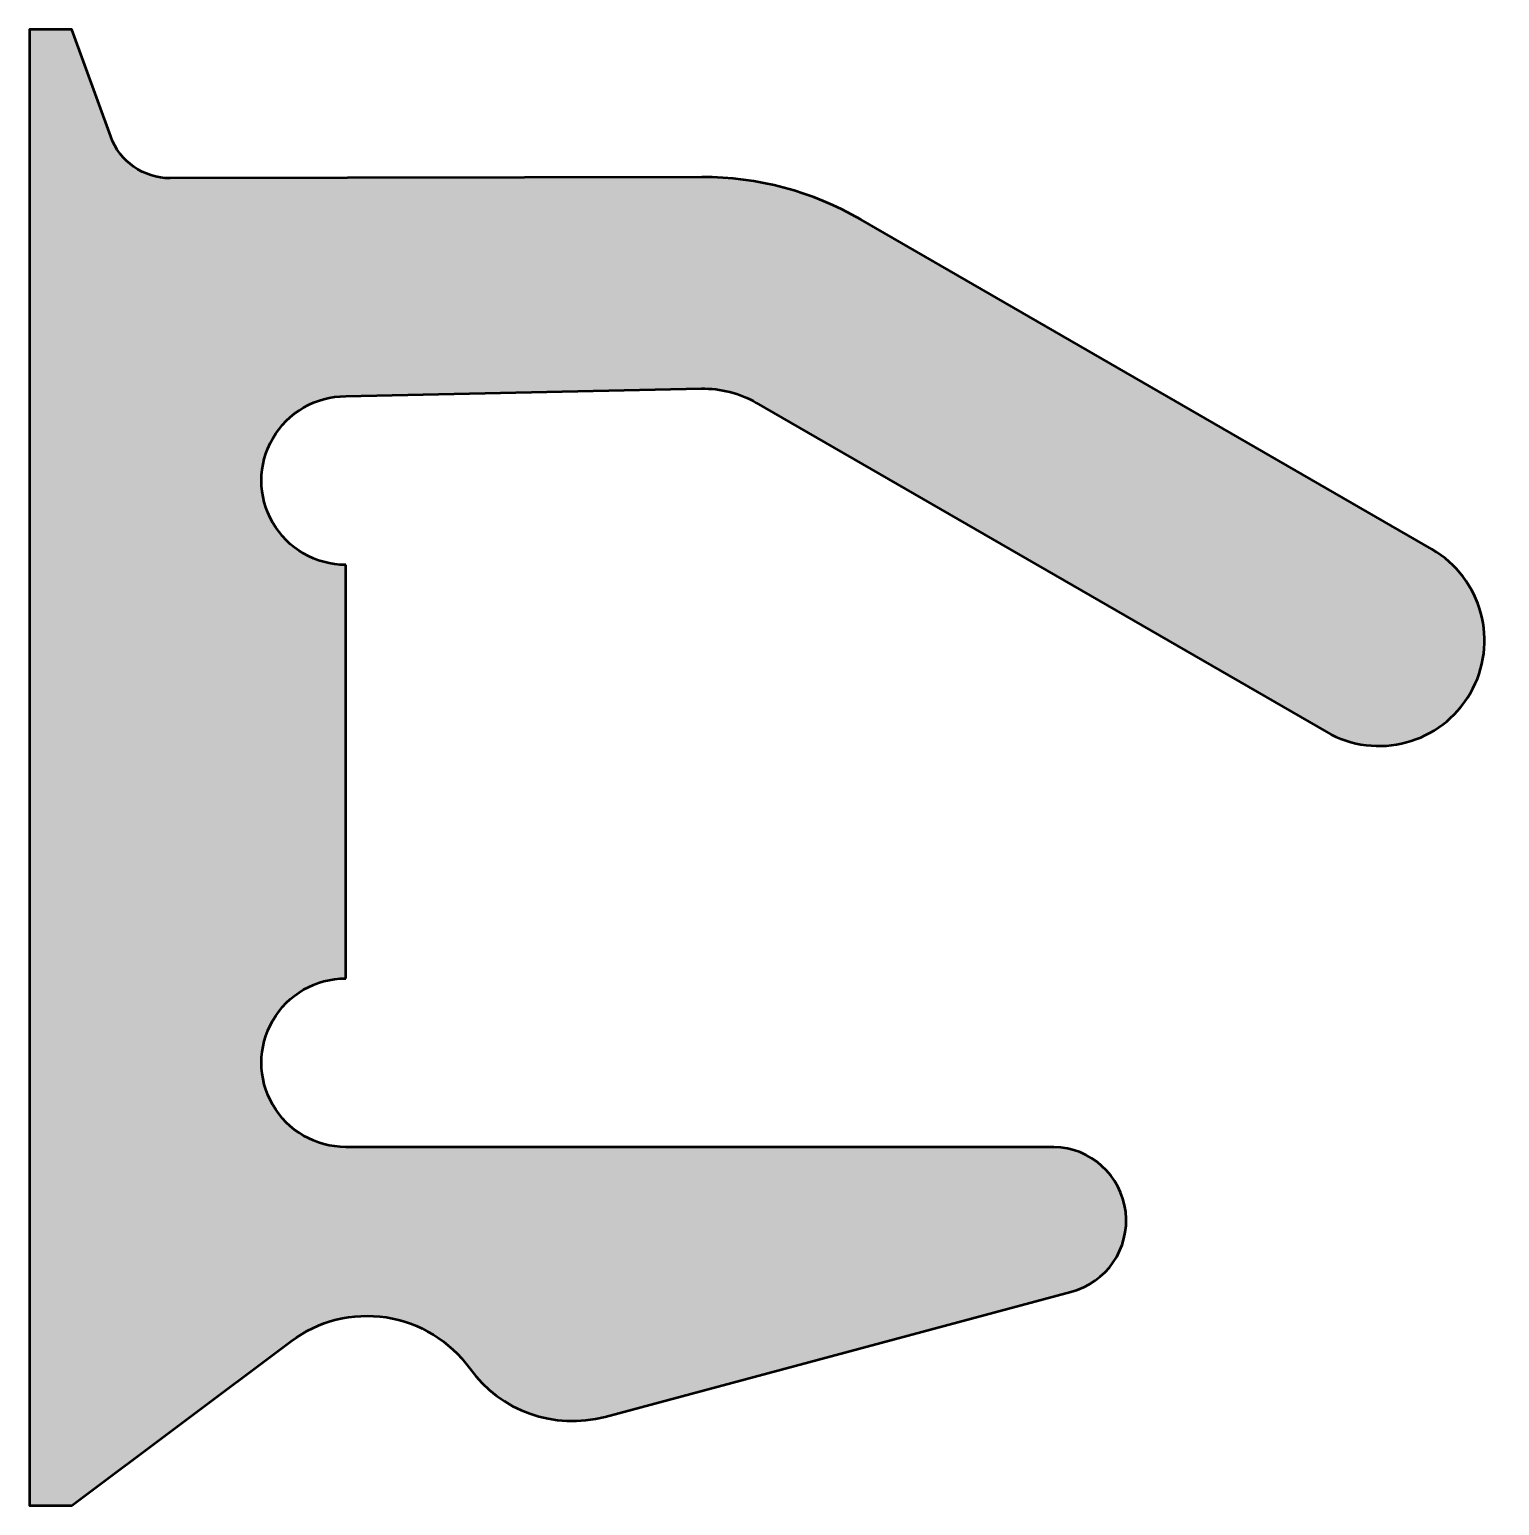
# Model space of a CAD drawing. Extents: x 0 to 6.97, y 3.8 to 10.8.
import ezdxf

# ---------------------------------------------------------------- set-up
doc = ezdxf.new("R2010")
doc.units = 0
doc.layers.add('0S-Plastic contour', color=254, linetype='Continuous', lineweight=50)
doc.layers.add('0S-Plastic hatch', color=253, linetype='Continuous', lineweight=25)

# ---------------------------------------------------------------- blocks, each defined once
blk = doc.blocks.new('244516__1CB4849E_6813_4775_995F_0BCFD18AE185_')
at = {"layer": '0S-Plastic hatch'}
h = blk.add_hatch(color=256, dxfattribs=at)
edge = h.paths.add_edge_path()
edge.add_ellipse((0.6667811306769015, 10.39467001450882), major_axis=(-0.300000000000001, 0), ratio=1, start_angle=19.99999359405092, end_angle=90.12056295554203, ccw=False)
edge.add_line((0.3848733329692702, 10.29206400302979), (0.1999999523162839, 10.79999961853027))
edge.add_line((0.1999999523162839, 10.79999961853027), (2.3841858e-08, 10.79999961853027))
edge.add_line((2.3841858e-08, 10.79999961853027), (2.3841858e-08, 3.800000095367431))
edge.add_line((2.3841858e-08, 3.800000095367431), (0.1999999523162843, 3.800000095367431))
edge.add_line((0.1999999523162843, 3.800000095367431), (1.240891992506938, 4.579510923134473))
edge.add_ellipse((1.60054989657752, 4.09925454156359), major_axis=(-0.6000000000000015, 0), ratio=1, start_angle=215.7721380158064, end_angle=306.82907385650765, ccw=False)
edge.add_arc((2.574167710495775, 4.800730380364214), 0.5999999999999992, 215.7721380158063, 285.000002637697)
edge.add_line((2.729459164237992, 4.221174891739848), (4.938837194442749, 4.8131760597229))
edge.add_arc((4.851879627878894, 5.151110631805028), 0.3489432523936209, 284.4303313277588, 448.9921856886775)
edge.add_line((4.858017110824585, 5.499999904632568), (1.499999964237213, 5.499999904632568))
edge.add_ellipse((1.499999964237213, 5.899999761581421), major_axis=(-0.3999998569488525, 0), ratio=1, start_angle=-90, end_angle=90, ccw=False)
edge.add_line((1.499999964237213, 6.299999618530273), (1.499999964237213, 8.26103916168213))
edge.add_ellipse((1.499999964237213, 8.661038780212403), major_axis=(-0.3999996185302734, 0), ratio=1, start_angle=-90, end_angle=90, ccw=False)
edge.add_line((1.499999964237213, 9.061038398742676), (3.18614924084765, 9.096901413480927))
edge.add_ellipse((3.196781426907911, 8.597014469643005), major_axis=(-0.5000000000000374, 0), ratio=1, start_angle=240.0000042171132, end_angle=271.21845061345266, ccw=False)
edge.add_line((3.446781395037108, 9.030027189935884), (6.149999046325683, 7.469324016571044))
edge.add_arc((6.399998807907103, 7.902336740493773), 0.4999998998697373, 240.0000249227296, 420.0000249227295)
edge.add_line((6.649998569488523, 8.335349464416502), (3.941646280216885, 9.899017080223603))
edge.add_arc((3.191646390821341, 8.599978910689442), 1.499999999999994, 60.00000487835439, 90.120562955542)
edge.add_line((3.188490062355363, 10.09997558988263), (0.6674123963700973, 10.09467067867018))
at = {"layer": '0S-Plastic contour', "color": 7}
for points in [[(0.3848733329692702, 10.29206400302979), (0.1999999523162839, 10.79999961853027), (2.3841858e-08, 10.79999961853027), (2.3841858e-08, 3.800000095367431), (0.1999999523162843, 3.800000095367431), (1.240891992506938, 4.579510923134473)], [(3.188490062355363, 10.09997558988263), (0.6674123963700973, 10.09467067867018)], [(6.649998569488523, 8.335349464416502), (3.941646280216885, 9.899017080223603)], [(1.499999964237213, 9.061038398742676), (3.18614924084765, 9.096901413480927)], [(3.446781395037108, 9.030027189935884), (6.149999046325683, 7.469324016571044)], [(1.499999964237213, 6.299999618530273), (1.499999964237213, 8.26103916168213)], [(4.858017110824585, 5.499999904632568), (1.499999964237213, 5.499999904632568)], [(2.729459164237992, 4.221174891739848), (4.938837194442749, 4.8131760597229)]]:
    blk.add_lwpolyline(points, dxfattribs=at)
at = {"layer": '0S-Plastic contour', "color": 7, "extrusion": (0, 0, -1)}
for centre, radius, start, end in [((-0.6667811306769015, 10.39467001450882), 0.300000000000001, 269.879437044458, 340.0000064059491), ((-1.499999964237213, 8.661038780212403), 0.3999996185302734, 270, 90.00000000000006), ((-3.196781426907911, 8.597014469643005), 0.5000000000000374, 88.78154938654735, 119.9999957828868), ((-1.499999964237213, 5.899999761581421), 0.3999998569488525, 270, 90.00000000000006), ((-1.60054989657752, 4.09925454156359), 0.6000000000000015, 53.17092614349235, 144.2278619841936)]:
    blk.add_arc(centre, radius, start, end, dxfattribs=at)
at = {"layer": '0S-Plastic contour', "color": 7}
for centre, radius, start, end in [((3.191646390821341, 8.599978910689442), 1.499999999999994, 60.00000487835439, 90.120562955542), ((6.399998807907103, 7.902336740493773), 0.4999998998697373, 240.0000249227296, 60.00002492272962), ((4.851879627878894, 5.151110631805028), 0.3489432523936209, 284.4303313277588, 88.99218568867762), ((2.574167710495775, 4.800730380364214), 0.5999999999999992, 215.7721380158063, 285.000002637697)]:
    blk.add_arc(centre, radius, start, end, dxfattribs=at)
blk = doc.blocks.new('244516__D119B2B9_D0AE_4C64_85D1_B13F57828FA4_')
at = {"layer": '0S-Plastic contour', "color": 7}
blk.add_blockref('244516__1CB4849E_6813_4775_995F_0BCFD18AE185_', (0, 0), dxfattribs=at)

msp = doc.modelspace()

# ---------------------------------------------------------------- block references
at = {"layer": '0S-Plastic contour', "color": 7}
msp.add_blockref('244516__D119B2B9_D0AE_4C64_85D1_B13F57828FA4_', (0, 0), dxfattribs=at)

doc.saveas('drawing.dxf')
